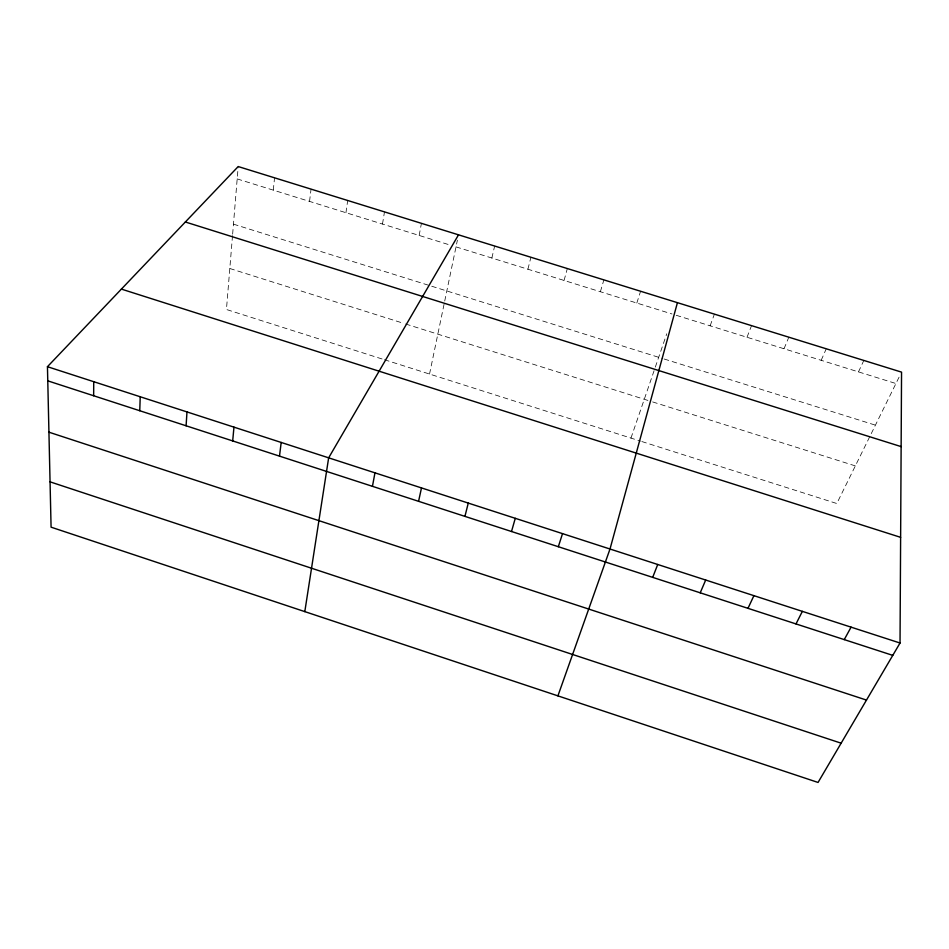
<?xml version="1.0" encoding="UTF-8"?>
<svg xmlns="http://www.w3.org/2000/svg" width="949" height="949" viewBox="0 0 949 949"><rect width="100%" height="100%" fill="white"/><g stroke="black" fill="none" stroke-linecap="round" stroke-linejoin="round"><path stroke-width="0.71" stroke-dasharray="4.75 3.56" d="M232.517 235.601L226.443 309.504L383.111 359.303M232.635 234.166L238.199 166.55M273.288 190.144L274.558 177.819M309.54 201.402L311.058 189.136M345.946 212.706L347.702 200.488M382.483 224.047L384.487 211.888M419.161 235.447L421.427 223.335M429.529 374.06L444.429 302.47M444.725 301.035L457.394 240.192M491.879 258.033L494.643 246.028M527.905 269.219L530.918 257.262M564.074 280.453L567.324 268.555M600.373 291.723L603.884 279.884M636.815 303.039L640.587 291.26M630.966 438.082L654.846 368.497M655.32 367.097L666.756 333.775M710.125 325.815L714.419 314.131M747.005 337.263L751.549 325.637M784.016 348.757L788.833 337.192M821.182 360.3L826.259 348.793M858.477 371.889L863.827 360.442M899.059 377.192L836.804 503.516L641.844 441.546M237.179 178.922L449.174 244.771M455.994 246.882L671.999 313.977M676.222 315.282L895.939 383.526M233.466 224.154L662.817 358.592M664.193 359.019L875.417 425.152M229.812 268.496L402.839 323.099M405.638 323.989L651.251 401.486M652.639 401.925L855.346 465.9M384.475 359.73L640.48 441.107"/><path stroke-width="1.42" d="M93.654 395.757L93.726 381.688M900.032 643.019L901.55 372.127L238.199 166.55L47.45 366.694L51.08 527.169L818.05 782.451L900.032 643.019L47.45 366.694M139.764 410.739L140.227 396.765M186.099 425.793L186.977 411.913M232.683 440.929L233.964 427.133M279.492 456.137L281.189 442.448M304.807 611.619L328.651 457.833L458.509 234.83M372.447 486.327L374.962 472.839M418.568 501.321L421.498 487.916M464.927 516.375L468.272 503.077M677.432 302.672L610.005 549.02L557.917 695.866M511.511 531.511L515.271 518.32M558.332 546.719L562.52 533.623M652.687 577.372L657.728 564.489M700.22 592.817L705.688 580.029M747.99 608.333L753.909 595.652M795.997 623.932L802.368 611.358M844.254 639.614L851.075 627.147M185.352 221.995L901.135 446.611M121.401 289.101L900.625 537.336M47.77 380.846L892.76 655.368M48.933 432.186L866.473 700.077M50.06 481.843L841.122 743.186"/></g></svg>
